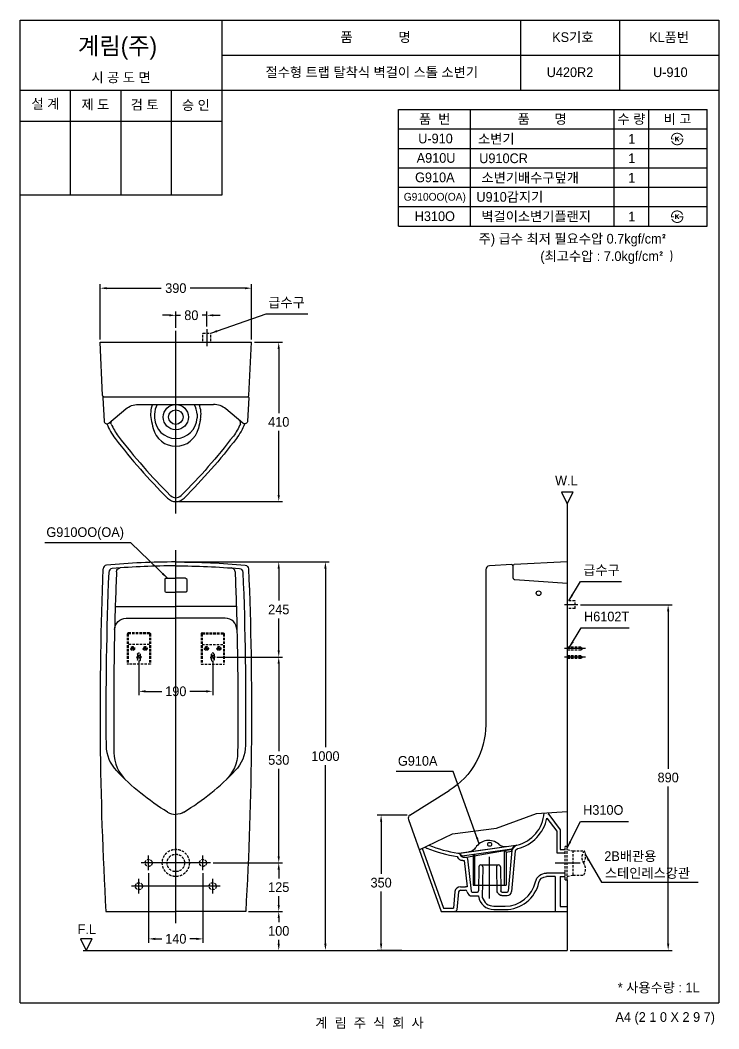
# Model space of a CAD drawing. Header units: millimetres. Extents: x 0 to 1800, y -67 to 2530.
import ezdxf
from ezdxf.enums import TextEntityAlignment as Align
from ezdxf.lldxf.tags import DXFTag

# ---------------------------------------------------------------- set-up
doc = ezdxf.new("R2010")
doc.units = ezdxf.units.MM
doc.linetypes.add('DASHED2', pattern=[9.525, 6.35, -3.175])
for name, color, linetype in [('TEXT', 7, 'Continuous'), ('내부선 및 부속', 4, 'Continuous'), ('도각라인', 255, 'Continuous'), ('외형선', 3, 'Continuous'), ('점선', 6, 'DASHED2'), ('중심선', 1, 'DASHED'), ('치수선', 7, 'Continuous')]:
    doc.layers.add(name, color=color, linetype=linetype)
doc.styles.add('____', font='')
doc.styles.add('타이틀', font='H2GTRM.TTF', dxfattribs={"height": 25})
doc.styles.get('____').set_extended_font_data('굴림')
tags = doc.linetypes.add('DASHDOT', pattern=[70, 31, -13, 13, -13]).pattern_tags.tags
tags[10:11] = [DXFTag(74, 4), DXFTag(75, 0), DXFTag(340, '0'), DXFTag(46, 0.0), DXFTag(50, 0.0), DXFTag(44, 0.0), DXFTag(45, 0.0)]
tags[8:9] = [DXFTag(74, 4), DXFTag(75, 0), DXFTag(340, '0'), DXFTag(46, 0.0), DXFTag(50, 0.0), DXFTag(44, 0.0), DXFTag(45, 0.0)]
tags[6:7] = [DXFTag(74, 4), DXFTag(75, 0), DXFTag(340, '0'), DXFTag(46, 0.0), DXFTag(50, 0.0), DXFTag(44, 0.0), DXFTag(45, 0.0)]
tags[4:5] = [DXFTag(74, 4), DXFTag(75, 0), DXFTag(340, '0'), DXFTag(46, 0.0), DXFTag(50, 0.0), DXFTag(44, 0.0), DXFTag(45, 0.0)]
tags = doc.linetypes.add('DASHED', pattern=[25.72, 12.86, -12.86]).pattern_tags.tags
tags[6:7] = [DXFTag(74, 4), DXFTag(75, 0), DXFTag(340, '0'), DXFTag(46, 0.0), DXFTag(50, 0.0), DXFTag(44, 0.0), DXFTag(45, 0.0)]
tags[4:5] = [DXFTag(74, 4), DXFTag(75, 0), DXFTag(340, '0'), DXFTag(46, 0.0), DXFTag(50, 0.0), DXFTag(44, 0.0), DXFTag(45, 0.0)]
doc.dimstyles.new('MSADIM', dxfattribs={"dimtxt": 33, "dimasz": 17, "dimexe": 10, "dimexo": 7.5, "dimgap": 10, "dimtad": 0, "dimtih": 1, "dimtoh": 1, "dimdec": 0, "dimzin": 1, "dimdsep": 46, "dimtxsty": '____', "dimcen": 11.25, "dimadec": 0, "dimazin": 0, "dimtfac": 1, "dimtdec": 0, "dimtix": 1, "dimtmove": 0, "dimatfit": 3, "dimfxl": 0, "dimtolj": 1, "dimtzin": 1, "dimarcsym": 0})

# ---------------------------------------------------------------- blocks, each defined once
blk = doc.blocks.new('*D2')
at = {"layer": '치수선', "color": 0, "linetype": 'Continuous', "lineweight": -2}
for p, q in [((384, 1770.2), (367, 1770.2)), ((401, 1737.8), (401, 1780.2)), ((401, 1770.2), (413.3, 1770.2)), ((481, 1770.2), (468.6, 1770.2)), ((481, 1741.7), (481, 1780.2)), ((498, 1770.2), (515, 1770.2))]:
    blk.add_line(p, q, dxfattribs=at)
at = {"layer": '치수선', "color": 0, "linetype": 'Continuous'}
for points in [[(384, 1773), (384, 1767.3), (401, 1770.2)], [(498, 1773), (498, 1767.3), (481, 1770.2)]]:
    blk.add_solid(points, dxfattribs=at)
at = {"layer": '치수선', "color": 0, "linetype": 'Continuous', "insert": (441, 1770.2), "char_height": 25, "attachment_point": 5, "style": '____'}
blk.add_mtext('\\A1;80', dxfattribs=at)
blk = doc.blocks.new('*D3')
at = {"layer": '치수선', "color": 0, "linetype": 'Continuous', "lineweight": -2}
for p, q in [((206, 1708.1), (206, 1849.9)), ((596, 1708.1), (596, 1849.9)), ((223, 1839.9), (363.7, 1839.9)), ((579, 1839.9), (438.2, 1839.9))]:
    blk.add_line(p, q, dxfattribs=at)
at = {"layer": '치수선', "color": 0, "linetype": 'Continuous'}
for points in [[(223, 1842.7), (223, 1837.1), (206, 1839.9)], [(579, 1842.7), (579, 1837.1), (596, 1839.9)]]:
    blk.add_solid(points, dxfattribs=at)
at = {"layer": '치수선', "color": 0, "linetype": 'Continuous', "insert": (401, 1839.9), "char_height": 25, "attachment_point": 5, "style": '____'}
blk.add_mtext('\\A1;390', dxfattribs=at)
blk = doc.blocks.new('*D4')
at = {"layer": '치수선', "color": 0, "linetype": 'Continuous', "lineweight": -2}
for p, q in [((603.5, 1700.6), (676.2, 1700.6)), ((666.2, 1683.6), (666.2, 1518.5)), ((666.2, 1307.6), (666.2, 1472.8)), ((408.5, 1290.6), (676.2, 1290.6))]:
    blk.add_line(p, q, dxfattribs=at)
at = {"layer": '치수선', "color": 0, "linetype": 'Continuous'}
for points in [[(663.3, 1683.6), (669, 1683.6), (666.2, 1700.6)], [(663.3, 1307.6), (669, 1307.6), (666.2, 1290.6)]]:
    blk.add_solid(points, dxfattribs=at)
at = {"layer": '치수선', "color": 0, "linetype": 'Continuous', "insert": (666.2, 1495.6), "char_height": 25, "attachment_point": 5, "style": '____'}
blk.add_mtext('\\A1;410', dxfattribs=at)
blk = doc.blocks.new('*D5')
at = {"layer": '치수선', "color": 0, "linetype": 'Continuous', "lineweight": -2}
for p, q in [((408.5, 1135.1), (676.2, 1135.1)), ((666.2, 1118.1), (666.2, 1035.5)), ((666.2, 907.3), (666.2, 989.8)), ((506.5, 890.3), (676.2, 890.3))]:
    blk.add_line(p, q, dxfattribs=at)
at = {"layer": '치수선', "color": 0, "linetype": 'Continuous'}
for points in [[(663.3, 1118.1), (669, 1118.1), (666.2, 1135.1)], [(663.3, 907.3), (669, 907.3), (666.2, 890.3)]]:
    blk.add_solid(points, dxfattribs=at)
at = {"layer": '치수선', "color": 0, "linetype": 'Continuous', "insert": (666.2, 1012.7), "char_height": 25, "attachment_point": 5, "style": '____'}
blk.add_mtext('\\A1;245', dxfattribs=at)
blk = doc.blocks.new('*D6')
at = {"layer": '치수선', "color": 0, "linetype": 'Continuous', "lineweight": -2}
for p, q in [((306, 879.8), (306, 792)), ((496, 879.8), (496, 792)), ((323, 802), (365, 802)), ((479, 802), (436.9, 802))]:
    blk.add_line(p, q, dxfattribs=at)
at = {"layer": '치수선', "color": 0, "linetype": 'Continuous'}
for points in [[(323, 804.8), (323, 799.1), (306, 802)], [(479, 804.8), (479, 799.1), (496, 802)]]:
    blk.add_solid(points, dxfattribs=at)
at = {"layer": '치수선', "color": 0, "linetype": 'Continuous', "insert": (401, 802), "char_height": 25, "attachment_point": 5, "style": '____'}
blk.add_mtext('\\A1;190', dxfattribs=at)
blk = doc.blocks.new('*D7')
at = {"layer": '치수선', "color": 0, "linetype": 'Continuous', "lineweight": -2}
for p, q in [((506.5, 890.3), (676.2, 890.3)), ((666.2, 873.3), (666.2, 648.1)), ((666.2, 377.3), (666.2, 602.5)), ((497.5, 360.3), (676.2, 360.3))]:
    blk.add_line(p, q, dxfattribs=at)
at = {"layer": '치수선', "color": 0, "linetype": 'Continuous'}
for points in [[(663.3, 873.3), (669, 873.3), (666.2, 890.3)], [(663.3, 377.3), (669, 377.3), (666.2, 360.3)]]:
    blk.add_solid(points, dxfattribs=at)
at = {"layer": '치수선', "color": 0, "linetype": 'Continuous', "insert": (666.2, 625.3), "char_height": 25, "attachment_point": 5, "style": '____'}
blk.add_mtext('\\A1;530', dxfattribs=at)
blk = doc.blocks.new('*D8')
at = {"layer": '치수선', "color": 0, "linetype": 'Continuous', "lineweight": -2}
for p, q in [((497.5, 360.3), (676.2, 360.3)), ((666.2, 343.3), (666.2, 320.5)), ((666.2, 252.1), (666.2, 274.8)), ((588.5, 235.1), (676.2, 235.1))]:
    blk.add_line(p, q, dxfattribs=at)
at = {"layer": '치수선', "color": 0, "linetype": 'Continuous'}
for points in [[(663.3, 343.3), (669, 343.3), (666.2, 360.3)], [(663.3, 252.1), (669, 252.1), (666.2, 235.1)]]:
    blk.add_solid(points, dxfattribs=at)
at = {"layer": '치수선', "color": 0, "linetype": 'Continuous', "insert": (666.2, 297.7), "char_height": 25, "attachment_point": 5, "style": '____'}
blk.add_mtext('\\A1;125', dxfattribs=at)
blk = doc.blocks.new('*D9')
at = {"layer": '치수선', "color": 0, "linetype": 'Continuous', "lineweight": -2}
for p, q in [((588.5, 235.1), (676.2, 235.1)), ((666.2, 218.1), (666.2, 207.9)), ((666.2, 152.1), (666.2, 162.2)), ((654.8, 135.1), (676.2, 135.1))]:
    blk.add_line(p, q, dxfattribs=at)
at = {"layer": '치수선', "color": 0, "linetype": 'Continuous'}
for points in [[(663.3, 218.1), (669, 218.1), (666.2, 235.1)], [(663.3, 152.1), (669, 152.1), (666.2, 135.1)]]:
    blk.add_solid(points, dxfattribs=at)
at = {"layer": '치수선', "color": 0, "linetype": 'Continuous', "insert": (666.2, 185.1), "char_height": 25, "attachment_point": 5, "style": '____'}
blk.add_mtext('\\A1;100', dxfattribs=at)
blk = doc.blocks.new('*D10')
at = {"layer": '치수선', "color": 0, "linetype": 'Continuous', "lineweight": -2}
for p, q in [((331, 333.8), (331, 154.7)), ((471, 333.8), (471, 154.7)), ((348, 164.7), (365, 164.7)), ((454, 164.7), (436.9, 164.7))]:
    blk.add_line(p, q, dxfattribs=at)
at = {"layer": '치수선', "color": 0, "linetype": 'Continuous'}
for points in [[(348, 167.5), (348, 161.8), (331, 164.7)], [(454, 167.5), (454, 161.8), (471, 164.7)]]:
    blk.add_solid(points, dxfattribs=at)
at = {"layer": '치수선', "color": 0, "linetype": 'Continuous', "insert": (401, 164.7), "char_height": 25, "attachment_point": 5, "style": '____'}
blk.add_mtext('\\A1;140', dxfattribs=at)
blk = doc.blocks.new('*D11')
at = {"layer": '치수선', "color": 0, "linetype": 'Continuous', "lineweight": -2}
for p, q in [((408.5, 1135.1), (796.4, 1135.1)), ((786.4, 1118.1), (786.4, 657.9)), ((786.4, 152.1), (786.4, 612.2)), ((712.5, 135.1), (796.4, 135.1))]:
    blk.add_line(p, q, dxfattribs=at)
at = {"layer": '치수선', "color": 0, "linetype": 'Continuous'}
for points in [[(783.6, 1118.1), (789.3, 1118.1), (786.4, 1135.1)], [(783.6, 152.1), (789.3, 152.1), (786.4, 135.1)]]:
    blk.add_solid(points, dxfattribs=at)
at = {"layer": '치수선', "color": 0, "linetype": 'Continuous', "insert": (786.4, 635.1), "char_height": 25, "attachment_point": 5, "style": '____'}
blk.add_mtext('\\A1;1000', dxfattribs=at)
blk = doc.blocks.new('*D12')
at = {"layer": '치수선', "color": 0, "linetype": 'Continuous', "lineweight": -2}
for p, q in [((996.7, 483.5), (919.9, 483.5)), ((929.9, 466.5), (929.9, 332.1)), ((929.9, 152.1), (929.9, 286.5)), ((983.4, 135.1), (919.9, 135.1))]:
    blk.add_line(p, q, dxfattribs=at)
at = {"layer": '치수선', "color": 0, "linetype": 'Continuous'}
for points in [[(927.1, 466.5), (932.8, 466.5), (929.9, 483.5)], [(927.1, 152.1), (932.8, 152.1), (929.9, 135.1)]]:
    blk.add_solid(points, dxfattribs=at)
at = {"layer": '치수선', "color": 0, "linetype": 'Continuous', "insert": (929.9, 309.3), "char_height": 25, "attachment_point": 5, "style": '____'}
blk.add_mtext('\\A1;350', dxfattribs=at)
blk = doc.blocks.new('*D1')
at = {"layer": '치수선', "color": 0, "linetype": 'Continuous', "lineweight": -2}
for p, q in [((1443.8, 1024.9), (1679.4, 1024.9)), ((1669.4, 1007.9), (1669.4, 602.8)), ((1669.4, 152.1), (1669.4, 557.1)), ((1417, 135.1), (1679.4, 135.1))]:
    blk.add_line(p, q, dxfattribs=at)
at = {"layer": '치수선', "color": 0, "linetype": 'Continuous'}
for points in [[(1666.6, 1007.9), (1672.3, 1007.9), (1669.4, 1024.9)], [(1666.6, 152.1), (1672.3, 152.1), (1669.4, 135.1)]]:
    blk.add_solid(points, dxfattribs=at)
at = {"layer": '치수선', "color": 0, "linetype": 'Continuous', "insert": (1669.4, 580), "char_height": 25, "attachment_point": 5, "style": '____'}
blk.add_mtext('\\A1;890', dxfattribs=at)

msp = doc.modelspace()

# ---------------------------------------------------------------- hatches: boundary and pattern name
at = {"layer": 'TEXT'}
for points in [[(1676.6, 2222.8), (1676.6, 2223.2), (1676.6, 2223.6), (1676.5, 2224), (1676.6, 2224.4), (1676.6, 2224.8), (1676.6, 2225.2), (1676.6, 2225.6), (1676.7, 2226), (1676.7, 2226.4), (1676.8, 2226.8), (1676.8, 2227.2), (1676.9, 2227.6), (1677, 2228), (1677.1, 2228.4), (1677.2, 2228.8), (1677.3, 2229.1), (1677.4, 2229.5), (1677.5, 2229.9), (1677.7, 2230.3), (1677.8, 2230.6), (1678, 2231), (1678.1, 2231.4), (1678.3, 2231.7), (1678.5, 2232.1), (1678.7, 2232.4), (1678.9, 2232.7), (1679.1, 2233.1), (1679.3, 2233.4), (1679.5, 2233.7), (1679.7, 2234), (1680, 2234.3), (1680.5, 2234.9), (1680.8, 2235.2), (1681, 2235.5), (1681.3, 2235.8), (1681.6, 2236.1), (1681.9, 2236.4), (1682.2, 2236.6), (1682.5, 2236.9), (1682.8, 2237.1), (1683.2, 2237.4), (1683.5, 2237.6), (1683.8, 2237.8), (1684.2, 2238), (1684.5, 2238.2), (1684.9, 2238.4), (1685.2, 2238.6), (1685.7, 2238.7), (1686.1, 2238.9), (1686.5, 2239.1), (1686.9, 2239.2), (1687.3, 2239.4), (1687.8, 2239.5), (1688.2, 2239.6), (1688.6, 2239.7), (1689.1, 2239.8), (1689.5, 2239.9), (1690, 2239.9), (1690.5, 2240), (1691, 2240), (1691.4, 2240.1), (1691.9, 2240.1), (1692.4, 2240.1), (1693.2, 2240.1), (1693.6, 2240.1), (1693.9, 2240), (1694.3, 2240), (1694.7, 2240), (1695, 2239.9), (1695.4, 2239.9), (1695.7, 2239.8), (1696.1, 2239.7), (1696.4, 2239.7), (1696.8, 2239.6), (1697.1, 2239.5), (1697.4, 2239.4), (1697.8, 2239.3), (1698.1, 2239.2), (1698.4, 2239.1), (1698.7, 2239), (1699, 2238.9), (1699.4, 2238.7), (1699.7, 2238.6), (1700, 2238.5), (1700.3, 2238.3), (1700.6, 2238.2), (1700.8, 2238), (1701.1, 2237.8), (1701.4, 2237.7), (1701.7, 2237.5), (1702, 2237.3), (1702.2, 2237.1), (1702.5, 2236.9), (1702.8, 2236.7), (1703.2, 2236.4), (1703.6, 2236), (1704, 2235.6), (1704.4, 2235.2), (1704.8, 2234.8), (1705.1, 2234.4), (1705.5, 2234), (1705.8, 2233.6), (1706.1, 2233.1), (1706.4, 2232.6), (1706.7, 2232.2), (1707, 2231.7), (1707.3, 2231.1), (1707.5, 2230.6), (1707.8, 2230.1), (1708, 2229.5), (1708, 2229.5), (1704.9, 2229.5), (1704.9, 2229.5), (1704.8, 2229.7), (1704.8, 2229.9), (1704.7, 2230.1), (1704.6, 2230.2), (1704.6, 2230.4), (1704.5, 2230.6), (1704.4, 2230.7), (1704.3, 2230.9), (1704.2, 2231.1), (1704.1, 2231.2), (1704, 2231.4), (1703.9, 2231.6), (1703.8, 2231.7), (1703.7, 2231.9), (1703.6, 2232.1), (1703.5, 2232.2), (1703.3, 2232.4), (1703.2, 2232.6), (1702.9, 2232.9), (1702.7, 2233.2), (1702.4, 2233.5), (1702.1, 2233.8), (1701.7, 2234.1), (1701.4, 2234.4), (1701, 2234.7), (1700.8, 2234.9), (1700.6, 2235.1), (1700.3, 2235.2), (1700.1, 2235.4), (1699.9, 2235.5), (1699.6, 2235.7), (1699.4, 2235.8), (1699.1, 2236), (1698.9, 2236.1), (1698.6, 2236.2), (1698.4, 2236.4), (1698.1, 2236.5), (1697.9, 2236.6), (1697.6, 2236.7), (1697.4, 2236.8), (1697.1, 2236.9), (1696.8, 2237), (1696.6, 2237), (1696.3, 2237.1), (1696.1, 2237.2), (1695.8, 2237.3), (1695.5, 2237.3), (1695.2, 2237.4), (1695, 2237.4), (1694.7, 2237.5), (1694.4, 2237.5), (1694.1, 2237.5), (1693.8, 2237.6), (1693.6, 2237.6), (1693.3, 2237.6), (1693, 2237.6), (1692.7, 2237.6), (1692.3, 2237.6), (1692, 2237.6), (1691.7, 2237.6), (1691.3, 2237.5), (1691, 2237.5), (1690.7, 2237.5), (1690.3, 2237.4), (1690, 2237.4), (1689.7, 2237.3), (1689.4, 2237.3), (1689.1, 2237.2), (1688.8, 2237.1), (1688.5, 2237), (1688.2, 2237), (1687.9, 2236.9), (1687.6, 2236.8), (1687.3, 2236.7), (1687, 2236.5), (1686.7, 2236.4), (1686.5, 2236.3), (1686.2, 2236.2), (1685.9, 2236), (1685.6, 2235.9), (1685.4, 2235.7), (1685.1, 2235.6), (1684.9, 2235.4), (1684.6, 2235.2), (1684.4, 2235), (1684.1, 2234.9), (1683.9, 2234.7), (1683.7, 2234.5), (1683.4, 2234.3), (1683.2, 2234), (1683, 2233.8), (1682.7, 2233.6), (1682.5, 2233.4), (1682.3, 2233.1), (1682.1, 2232.9), (1681.9, 2232.6), (1681.7, 2232.4), (1681.6, 2232.1), (1681.4, 2231.9), (1681.2, 2231.6), (1681.1, 2231.4), (1680.9, 2231.1), (1680.8, 2230.8), (1680.6, 2230.5), (1680.5, 2230.3), (1680.4, 2230), (1680.3, 2229.7), (1680.2, 2229.4), (1680, 2229.1), (1680, 2228.8), (1679.9, 2228.5), (1679.8, 2228.2), (1679.7, 2227.8), (1679.6, 2227.5), (1679.6, 2227.2), (1679.5, 2226.9), (1679.5, 2226.5), (1679.4, 2226.2), (1679.4, 2225.8), (1679.4, 2225.5), (1679.3, 2225.1), (1679.3, 2225.1), (1684.5, 2225.1), (1684.5, 2225.1), (1684.5, 2225.1), (1684.5, 2222.8), (1684.5, 2222.8), (1684.5, 2222.8), (1676.6, 2222.8)], [(1708.7, 2225.1), (1708.8, 2224.7), (1708.7, 2224.3), (1708.7, 2223.8), (1708.7, 2223.4), (1708.7, 2223), (1708.6, 2222.5), (1708.6, 2222.1), (1708.5, 2221.7), (1708.5, 2221.3), (1708.4, 2220.9), (1708.3, 2220.4), (1708.2, 2220), (1708.1, 2219.6), (1708, 2219.2), (1707.8, 2218.8), (1707.7, 2218.4), (1707.6, 2218), (1707.4, 2217.6), (1707.3, 2217.3), (1707.1, 2216.9), (1706.9, 2216.5), (1706.7, 2216.2), (1706.6, 2215.8), (1706.4, 2215.5), (1706.2, 2215.1), (1705.9, 2214.8), (1705.7, 2214.5), (1705.5, 2214.2), (1705.3, 2213.8), (1705, 2213.5), (1704.8, 2213.2), (1704.5, 2212.9), (1704.2, 2212.6), (1704, 2212.4), (1703.7, 2212.1), (1703.4, 2211.8), (1703.1, 2211.6), (1702.8, 2211.3), (1702.5, 2211.1), (1702.2, 2210.8), (1701.9, 2210.6), (1701.6, 2210.4), (1701.2, 2210.2), (1700.9, 2210), (1700.6, 2209.8), (1700.2, 2209.6), (1699.9, 2209.4), (1699.5, 2209.3), (1699.2, 2209.1), (1698.8, 2209), (1698.4, 2208.8), (1698, 2208.7), (1697.7, 2208.6), (1697.3, 2208.5), (1696.9, 2208.4), (1696.5, 2208.3), (1696.1, 2208.2), (1695.7, 2208.1), (1695.3, 2208.1), (1694.9, 2208), (1694.5, 2208), (1694.1, 2208), (1693.7, 2207.9), (1693.3, 2207.9), (1692.6, 2207.9), (1692, 2208), (1691.3, 2208), (1690.7, 2208.1), (1690.1, 2208.2), (1689.8, 2208.2), (1689.5, 2208.3), (1689.2, 2208.3), (1688.9, 2208.4), (1688.6, 2208.5), (1688.3, 2208.6), (1688, 2208.6), (1687.7, 2208.7), (1687.4, 2208.8), (1687.1, 2208.9), (1686.8, 2209), (1686.6, 2209.1), (1686.3, 2209.2), (1686, 2209.4), (1685.7, 2209.5), (1685.5, 2209.6), (1685.2, 2209.7), (1684.9, 2209.9), (1684.7, 2210), (1684.4, 2210.2), (1684.1, 2210.3), (1683.6, 2210.7), (1683.4, 2210.8), (1683.1, 2211), (1682.8, 2211.2), (1682.6, 2211.4), (1682.4, 2211.6), (1682.1, 2211.8), (1681.9, 2212), (1681.6, 2212.2), (1681.4, 2212.5), (1681.2, 2212.7), (1681, 2212.9), (1680.8, 2213.1), (1680.5, 2213.4), (1680.3, 2213.6), (1680.1, 2213.9), (1679.9, 2214.1), (1679.7, 2214.4), (1679.6, 2214.6), (1679.4, 2214.9), (1679.2, 2215.2), (1679, 2215.5), (1678.8, 2215.7), (1678.7, 2216), (1678.5, 2216.3), (1678.3, 2216.6), (1678.2, 2216.9), (1678, 2217.2), (1677.8, 2217.8), (1677.5, 2218.5), (1677.5, 2218.5), (1680.4, 2218.5), (1680.4, 2218.5), (1680.7, 2218.1), (1680.9, 2217.6), (1681.1, 2217.2), (1681.4, 2216.9), (1681.6, 2216.5), (1681.9, 2216.1), (1682.1, 2215.8), (1682.4, 2215.4), (1682.7, 2215.1), (1682.9, 2214.8), (1683.2, 2214.5), (1683.5, 2214.2), (1683.8, 2213.9), (1684.1, 2213.6), (1684.4, 2213.3), (1684.7, 2213.1), (1684.9, 2212.9), (1685.2, 2212.7), (1685.4, 2212.6), (1685.6, 2212.4), (1685.9, 2212.3), (1686.1, 2212.1), (1686.3, 2212), (1686.6, 2211.9), (1686.8, 2211.7), (1687.1, 2211.6), (1687.3, 2211.5), (1687.6, 2211.4), (1687.9, 2211.3), (1688.1, 2211.2), (1688.4, 2211.1), (1688.7, 2211), (1688.9, 2211), (1689.2, 2210.9), (1689.5, 2210.8), (1689.8, 2210.8), (1690, 2210.7), (1690.3, 2210.7), (1690.6, 2210.6), (1690.9, 2210.6), (1691.2, 2210.6), (1691.5, 2210.5), (1691.8, 2210.5), (1692.1, 2210.5), (1692.4, 2210.5), (1692.7, 2210.5), (1693, 2210.5), (1693.9, 2210.5), (1694.1, 2210.6), (1694.4, 2210.6), (1694.7, 2210.6), (1694.9, 2210.6), (1695.2, 2210.7), (1695.5, 2210.7), (1695.7, 2210.8), (1696, 2210.8), (1696.3, 2210.9), (1696.5, 2210.9), (1696.8, 2211), (1697, 2211.1), (1697.3, 2211.2), (1697.5, 2211.2), (1697.8, 2211.3), (1698, 2211.4), (1698.3, 2211.5), (1698.5, 2211.6), (1698.8, 2211.8), (1699, 2211.9), (1699.2, 2212), (1699.5, 2212.1), (1699.7, 2212.3), (1699.9, 2212.4), (1700.2, 2212.6), (1700.4, 2212.7), (1700.6, 2212.9), (1700.9, 2213), (1701.1, 2213.2), (1701.3, 2213.4), (1701.6, 2213.6), (1701.8, 2213.8), (1702, 2214), (1702.3, 2214.3), (1702.5, 2214.5), (1702.7, 2214.8), (1702.9, 2215), (1703.2, 2215.3), (1703.3, 2215.5), (1703.5, 2215.8), (1703.7, 2216), (1703.9, 2216.3), (1704.1, 2216.6), (1704.2, 2216.9), (1704.4, 2217.2), (1704.5, 2217.4), (1704.7, 2217.7), (1704.8, 2218), (1704.9, 2218.3), (1705.1, 2218.7), (1705.2, 2219), (1705.3, 2219.3), (1705.4, 2219.6), (1705.5, 2220), (1705.6, 2220.3), (1705.6, 2220.6), (1705.7, 2221), (1705.8, 2221.3), (1705.8, 2221.7), (1705.9, 2222.1), (1705.9, 2222.4), (1705.9, 2222.8), (1705.9, 2222.8), (1698.5, 2222.8), (1698.5, 2222.8), (1698.5, 2222.8), (1698.5, 2225.1), (1698.5, 2225.1), (1698.5, 2225.1), (1708.7, 2225.1)], [(1690.3, 2225.8), (1695.1, 2230.2), (1699, 2230.2), (1693.6, 2225.2), (1698.7, 2217.7), (1695.3, 2217.7), (1691.7, 2223.4), (1690.3, 2222.2), (1690.3, 2217.7), (1687.4, 2217.7), (1687.4, 2230.3), (1690.3, 2230.3)], [(1676.6, 2022.8), (1676.6, 2023.2), (1676.6, 2023.6), (1676.5, 2024), (1676.6, 2024.4), (1676.6, 2024.8), (1676.6, 2025.2), (1676.6, 2025.6), (1676.7, 2026), (1676.7, 2026.4), (1676.8, 2026.8), (1676.8, 2027.2), (1676.9, 2027.6), (1677, 2028), (1677.1, 2028.4), (1677.2, 2028.8), (1677.3, 2029.1), (1677.4, 2029.5), (1677.5, 2029.9), (1677.7, 2030.3), (1677.8, 2030.6), (1678, 2031), (1678.1, 2031.4), (1678.3, 2031.7), (1678.5, 2032.1), (1678.7, 2032.4), (1678.9, 2032.7), (1679.1, 2033.1), (1679.3, 2033.4), (1679.5, 2033.7), (1679.7, 2034), (1680, 2034.3), (1680.5, 2034.9), (1680.8, 2035.2), (1681, 2035.5), (1681.3, 2035.8), (1681.6, 2036.1), (1681.9, 2036.4), (1682.2, 2036.6), (1682.5, 2036.9), (1682.8, 2037.1), (1683.2, 2037.4), (1683.5, 2037.6), (1683.8, 2037.8), (1684.2, 2038), (1684.5, 2038.2), (1684.9, 2038.4), (1685.2, 2038.6), (1685.7, 2038.7), (1686.1, 2038.9), (1686.5, 2039.1), (1686.9, 2039.2), (1687.3, 2039.4), (1687.8, 2039.5), (1688.2, 2039.6), (1688.6, 2039.7), (1689.1, 2039.8), (1689.5, 2039.9), (1690, 2039.9), (1690.5, 2040), (1691, 2040), (1691.4, 2040.1), (1691.9, 2040.1), (1692.4, 2040.1), (1693.2, 2040.1), (1693.6, 2040.1), (1693.9, 2040), (1694.3, 2040), (1694.7, 2040), (1695, 2039.9), (1695.4, 2039.9), (1695.7, 2039.8), (1696.1, 2039.7), (1696.4, 2039.7), (1696.8, 2039.6), (1697.1, 2039.5), (1697.4, 2039.4), (1697.8, 2039.3), (1698.1, 2039.2), (1698.4, 2039.1), (1698.7, 2039), (1699, 2038.9), (1699.4, 2038.7), (1699.7, 2038.6), (1700, 2038.5), (1700.3, 2038.3), (1700.6, 2038.2), (1700.8, 2038), (1701.1, 2037.8), (1701.4, 2037.7), (1701.7, 2037.5), (1702, 2037.3), (1702.2, 2037.1), (1702.5, 2036.9), (1702.8, 2036.7), (1703.2, 2036.4), (1703.6, 2036), (1704, 2035.6), (1704.4, 2035.2), (1704.8, 2034.8), (1705.1, 2034.4), (1705.5, 2034), (1705.8, 2033.6), (1706.1, 2033.1), (1706.4, 2032.6), (1706.7, 2032.2), (1707, 2031.7), (1707.3, 2031.1), (1707.5, 2030.6), (1707.8, 2030.1), (1708, 2029.5), (1708, 2029.5), (1704.9, 2029.5), (1704.9, 2029.5), (1704.8, 2029.7), (1704.8, 2029.9), (1704.7, 2030.1), (1704.6, 2030.2), (1704.6, 2030.4), (1704.5, 2030.6), (1704.4, 2030.7), (1704.3, 2030.9), (1704.2, 2031.1), (1704.1, 2031.2), (1704, 2031.4), (1703.9, 2031.6), (1703.8, 2031.7), (1703.7, 2031.9), (1703.6, 2032.1), (1703.5, 2032.2), (1703.3, 2032.4), (1703.2, 2032.6), (1702.9, 2032.9), (1702.7, 2033.2), (1702.4, 2033.5), (1702.1, 2033.8), (1701.7, 2034.1), (1701.4, 2034.4), (1701, 2034.7), (1700.8, 2034.9), (1700.6, 2035.1), (1700.3, 2035.2), (1700.1, 2035.4), (1699.9, 2035.5), (1699.6, 2035.7), (1699.4, 2035.8), (1699.1, 2036), (1698.9, 2036.1), (1698.6, 2036.2), (1698.4, 2036.4), (1698.1, 2036.5), (1697.9, 2036.6), (1697.6, 2036.7), (1697.4, 2036.8), (1697.1, 2036.9), (1696.8, 2037), (1696.6, 2037), (1696.3, 2037.1), (1696.1, 2037.2), (1695.8, 2037.3), (1695.5, 2037.3), (1695.2, 2037.4), (1695, 2037.4), (1694.7, 2037.5), (1694.4, 2037.5), (1694.1, 2037.5), (1693.8, 2037.6), (1693.6, 2037.6), (1693.3, 2037.6), (1693, 2037.6), (1692.7, 2037.6), (1692.3, 2037.6), (1692, 2037.6), (1691.7, 2037.6), (1691.3, 2037.5), (1691, 2037.5), (1690.7, 2037.5), (1690.3, 2037.4), (1690, 2037.4), (1689.7, 2037.3), (1689.4, 2037.3), (1689.1, 2037.2), (1688.8, 2037.1), (1688.5, 2037), (1688.2, 2037), (1687.9, 2036.9), (1687.6, 2036.8), (1687.3, 2036.7), (1687, 2036.5), (1686.7, 2036.4), (1686.5, 2036.3), (1686.2, 2036.2), (1685.9, 2036), (1685.6, 2035.9), (1685.4, 2035.7), (1685.1, 2035.6), (1684.9, 2035.4), (1684.6, 2035.2), (1684.4, 2035), (1684.1, 2034.9), (1683.9, 2034.7), (1683.7, 2034.5), (1683.4, 2034.3), (1683.2, 2034), (1683, 2033.8), (1682.7, 2033.6), (1682.5, 2033.4), (1682.3, 2033.1), (1682.1, 2032.9), (1681.9, 2032.6), (1681.7, 2032.4), (1681.6, 2032.1), (1681.4, 2031.9), (1681.2, 2031.6), (1681.1, 2031.4), (1680.9, 2031.1), (1680.8, 2030.8), (1680.6, 2030.5), (1680.5, 2030.3), (1680.4, 2030), (1680.3, 2029.7), (1680.2, 2029.4), (1680, 2029.1), (1680, 2028.8), (1679.9, 2028.5), (1679.8, 2028.2), (1679.7, 2027.8), (1679.6, 2027.5), (1679.6, 2027.2), (1679.5, 2026.9), (1679.5, 2026.5), (1679.4, 2026.2), (1679.4, 2025.8), (1679.4, 2025.5), (1679.3, 2025.1), (1679.3, 2025.1), (1684.5, 2025.1), (1684.5, 2025.1), (1684.5, 2025.1), (1684.5, 2022.8), (1684.5, 2022.8), (1684.5, 2022.8), (1676.6, 2022.8)], [(1690.3, 2025.8), (1695.1, 2030.2), (1699, 2030.2), (1693.6, 2025.2), (1698.7, 2017.7), (1695.3, 2017.7), (1691.7, 2023.4), (1690.3, 2022.2), (1690.3, 2017.7), (1687.4, 2017.7), (1687.4, 2030.3), (1690.3, 2030.3)], [(1708.7, 2025.1), (1708.8, 2024.7), (1708.7, 2024.3), (1708.7, 2023.8), (1708.7, 2023.4), (1708.7, 2023), (1708.6, 2022.5), (1708.6, 2022.1), (1708.5, 2021.7), (1708.5, 2021.3), (1708.4, 2020.9), (1708.3, 2020.4), (1708.2, 2020), (1708.1, 2019.6), (1708, 2019.2), (1707.8, 2018.8), (1707.7, 2018.4), (1707.6, 2018), (1707.4, 2017.6), (1707.3, 2017.3), (1707.1, 2016.9), (1706.9, 2016.5), (1706.7, 2016.2), (1706.6, 2015.8), (1706.4, 2015.5), (1706.2, 2015.1), (1705.9, 2014.8), (1705.7, 2014.5), (1705.5, 2014.2), (1705.3, 2013.8), (1705, 2013.5), (1704.8, 2013.2), (1704.5, 2012.9), (1704.2, 2012.6), (1704, 2012.4), (1703.7, 2012.1), (1703.4, 2011.8), (1703.1, 2011.6), (1702.8, 2011.3), (1702.5, 2011.1), (1702.2, 2010.8), (1701.9, 2010.6), (1701.6, 2010.4), (1701.2, 2010.2), (1700.9, 2010), (1700.6, 2009.8), (1700.2, 2009.6), (1699.9, 2009.4), (1699.5, 2009.3), (1699.2, 2009.1), (1698.8, 2009), (1698.4, 2008.8), (1698, 2008.7), (1697.7, 2008.6), (1697.3, 2008.5), (1696.9, 2008.4), (1696.5, 2008.3), (1696.1, 2008.2), (1695.7, 2008.1), (1695.3, 2008.1), (1694.9, 2008), (1694.5, 2008), (1694.1, 2008), (1693.7, 2007.9), (1693.3, 2007.9), (1692.6, 2007.9), (1692, 2008), (1691.3, 2008), (1690.7, 2008.1), (1690.1, 2008.2), (1689.8, 2008.2), (1689.5, 2008.3), (1689.2, 2008.3), (1688.9, 2008.4), (1688.6, 2008.5), (1688.3, 2008.6), (1688, 2008.6), (1687.7, 2008.7), (1687.4, 2008.8), (1687.1, 2008.9), (1686.8, 2009), (1686.6, 2009.1), (1686.3, 2009.2), (1686, 2009.4), (1685.7, 2009.5), (1685.5, 2009.6), (1685.2, 2009.7), (1684.9, 2009.9), (1684.7, 2010), (1684.4, 2010.2), (1684.1, 2010.3), (1683.6, 2010.7), (1683.4, 2010.8), (1683.1, 2011), (1682.8, 2011.2), (1682.6, 2011.4), (1682.4, 2011.6), (1682.1, 2011.8), (1681.9, 2012), (1681.6, 2012.2), (1681.4, 2012.5), (1681.2, 2012.7), (1681, 2012.9), (1680.8, 2013.1), (1680.5, 2013.4), (1680.3, 2013.6), (1680.1, 2013.9), (1679.9, 2014.1), (1679.7, 2014.4), (1679.6, 2014.6), (1679.4, 2014.9), (1679.2, 2015.2), (1679, 2015.5), (1678.8, 2015.7), (1678.7, 2016), (1678.5, 2016.3), (1678.3, 2016.6), (1678.2, 2016.9), (1678, 2017.2), (1677.8, 2017.8), (1677.5, 2018.5), (1677.5, 2018.5), (1680.4, 2018.5), (1680.4, 2018.5), (1680.7, 2018.1), (1680.9, 2017.6), (1681.1, 2017.2), (1681.4, 2016.9), (1681.6, 2016.5), (1681.9, 2016.1), (1682.1, 2015.8), (1682.4, 2015.4), (1682.7, 2015.1), (1682.9, 2014.8), (1683.2, 2014.5), (1683.5, 2014.2), (1683.8, 2013.9), (1684.1, 2013.6), (1684.4, 2013.3), (1684.7, 2013.1), (1684.9, 2012.9), (1685.2, 2012.7), (1685.4, 2012.6), (1685.6, 2012.4), (1685.9, 2012.3), (1686.1, 2012.1), (1686.3, 2012), (1686.6, 2011.9), (1686.8, 2011.7), (1687.1, 2011.6), (1687.3, 2011.5), (1687.6, 2011.4), (1687.9, 2011.3), (1688.1, 2011.2), (1688.4, 2011.1), (1688.7, 2011), (1688.9, 2011), (1689.2, 2010.9), (1689.5, 2010.8), (1689.8, 2010.8), (1690, 2010.7), (1690.3, 2010.7), (1690.6, 2010.6), (1690.9, 2010.6), (1691.2, 2010.6), (1691.5, 2010.5), (1691.8, 2010.5), (1692.1, 2010.5), (1692.4, 2010.5), (1692.7, 2010.5), (1693, 2010.5), (1693.9, 2010.5), (1694.1, 2010.6), (1694.4, 2010.6), (1694.7, 2010.6), (1694.9, 2010.6), (1695.2, 2010.7), (1695.5, 2010.7), (1695.7, 2010.8), (1696, 2010.8), (1696.3, 2010.9), (1696.5, 2010.9), (1696.8, 2011), (1697, 2011.1), (1697.3, 2011.2), (1697.5, 2011.2), (1697.8, 2011.3), (1698, 2011.4), (1698.3, 2011.5), (1698.5, 2011.6), (1698.8, 2011.8), (1699, 2011.9), (1699.2, 2012), (1699.5, 2012.1), (1699.7, 2012.3), (1699.9, 2012.4), (1700.2, 2012.6), (1700.4, 2012.7), (1700.6, 2012.9), (1700.9, 2013), (1701.1, 2013.2), (1701.3, 2013.4), (1701.6, 2013.6), (1701.8, 2013.8), (1702, 2014), (1702.3, 2014.3), (1702.5, 2014.5), (1702.7, 2014.8), (1702.9, 2015), (1703.2, 2015.3), (1703.3, 2015.5), (1703.5, 2015.8), (1703.7, 2016), (1703.9, 2016.3), (1704.1, 2016.6), (1704.2, 2016.9), (1704.4, 2017.2), (1704.5, 2017.4), (1704.7, 2017.7), (1704.8, 2018), (1704.9, 2018.3), (1705.1, 2018.7), (1705.2, 2019), (1705.3, 2019.3), (1705.4, 2019.6), (1705.5, 2020), (1705.6, 2020.3), (1705.6, 2020.6), (1705.7, 2021), (1705.8, 2021.3), (1705.8, 2021.7), (1705.9, 2022.1), (1705.9, 2022.4), (1705.9, 2022.8), (1705.9, 2022.8), (1698.5, 2022.8), (1698.5, 2022.8), (1698.5, 2022.8), (1698.5, 2025.1), (1698.5, 2025.1), (1698.5, 2025.1), (1708.7, 2025.1)]]:
    msp.add_hatch(color=256, dxfattribs=at).paths.add_polyline_path(points, flags=0)

# ---------------------------------------------------------------- linework, layer by layer
at = {"layer": '내부선 및 부속', "linetype": 'Continuous'}
for p, q in [((215.7, 1560.6), (586.2, 1560.6)), ((1269.5, 1125.5), (1269.5, 1094.7)), ((376, 1093.1), (401, 1093.1)), ((426, 1093.1), (401, 1093.1)), ((373, 1090.1), (373, 1060.1)), ((429, 1090.1), (429, 1060.1)), ((1274.2, 1089.7), (1409.5, 1080.1)), ((376, 1057.1), (401, 1057.1)), ((426, 1057.1), (401, 1057.1)), ((245, 1020.1), (401, 1020.1)), ((556.9, 1020.1), (401, 1020.1)), ((1227.1, 449.8), (1330.6, 487.8)), ((1330.6, 487.8), (1409.5, 492.5)), ((1357.2, 475.9), (1382.5, 442.1)), ((1361.6, 485.1), (1391.5, 445.1)), ((1113.6, 434.9), (1227.1, 449.8)), ((1382.5, 442.1), (1382.5, 386.1)), ((1391.5, 445.1), (1391.5, 395.1)), ((1027.7, 394.2), (1113.6, 434.9)), ((1035.9, 398.1), (1090.9, 244.1)), ((1277.4, 405.1), (1130.3, 384.8)), ((1132.9, 385), (1270.9, 405)), ((1139, 378.1), (1267, 396.6)), ((1267.6, 395.2), (1149.6, 374.6)), ((1248, 303.1), (1248, 393.9)), ((1252, 388.1), (1250, 394.1)), ((1252, 388.1), (1266, 390.1)), ((1266.8, 392.2), (1257.3, 287.8)), ((1275.7, 391), (1266.2, 287)), ((1275.8, 403.9), (1269.1, 397.1)), ((1281.6, 396.9), (1275.7, 391)), ((1391.5, 395.1), (1404.5, 395.1)), ((1126.1, 376.7), (1127.6, 373.8)), ((1132.4, 383.3), (1139, 378.1)), ((1133.9, 381.2), (1135.6, 377.8)), ((1140.1, 375.1), (1147.5, 375.1)), ((1140.1, 366.1), (1144, 366.1)), ((1144, 366.1), (1151.5, 298.3)), ((1152.5, 370.6), (1161.7, 287.7)), ((1167, 381), (1167, 303.1)), ((1171, 303.1), (1171, 382.7)), ((1209.5, 268.5), (1209.5, 376.2)), ((1252, 388.1), (1252, 303.1)), ((1382.5, 386.1), (1404.5, 386.1)), ((1181.9, 350.1), (1180.9, 288)), ((1186.9, 355.1), (1232.1, 355.1)), ((1191.9, 350), (1190.6, 271.4)), ((1227.1, 350), (1228.2, 285.1)), ((1237.1, 350.1), (1238.1, 288)), ((1404.5, 334.1), (1355.9, 334.1)), ((1378.5, 325.1), (1355.9, 325.1)), ((1378.5, 325.1), (1378.5, 309.1)), ((1391.5, 325.1), (1404.5, 325.1)), ((1391.5, 325.1), (1391.5, 248.1)), ((1120.1, 286.3), (1116.3, 244.1)), ((1134.1, 299.1), (1147, 299.1)), ((1134.1, 290.1), (1147, 290.1)), ((1167, 303.1), (1181.2, 303.1)), ((1181.2, 303.1), (1237.9, 303.1)), ((1237.9, 303.1), (1252, 303.1)), ((1378.5, 309.1), (1378.5, 235.1)), ((1129.1, 285.5), (1124.9, 239.6)), ((1164.7, 285.1), (1177.9, 285.1)), ((1164.7, 275.1), (1180.7, 275.1)), ((1180.7, 275.1), (1180.8, 274.4)), ((1228.2, 285.1), (1229.5, 285.1)), ((1241.1, 285.1), (1254.3, 285.1)), ((1241.1, 276.1), (1254.3, 276.1)), ((1090.9, 244.1), (1116.3, 244.1)), ((1220.4, 249.1), (1249.1, 249.1)), ((1220.4, 240.1), (1249.1, 240.1)), ((1391.5, 248.1), (1409.5, 248.1))]:
    msp.add_line(p, q, dxfattribs=at)
at = {"layer": '내부선 및 부속', "linetype": 'Continuous', "flags": 128}
for points in [[(455.9, 1515.2, -0.018182), (455.9, 1506.1)], [(234.6, 1490.2, -0.331437), (236.8, 1499.5)], [(464.5, 1502.1, -0.007437), (459.2, 1478.9)], [(567.3, 1490.2, -0.061523), (549.2, 1459.2)], [(549.2, 1459.2, -0.034384), (415, 1306.4)], [(248.2, 1110.1, -0.380576), (257.4, 1119.6)], [(401, 1125.1, -0.021613), (564.7, 1118)], [(564.7, 1118, -0.377601), (573.8, 1108.4)], [(426, 1093.1, -0.414214), (429, 1090.1)], [(553.7, 1110.1, -0.004211), (558.5, 960.8, -0.004211)], [(573.8, 1108.4, -0.012546), (580.5, 662.6)], [(429, 1060.1, -0.414214), (426, 1057.1)], [(580.5, 662.6, -0.190914), (554.1, 597.8)], [(1173.5, 399.6, -0.217506), (1156, 388.4)], [(1270.9, 405, -0.61633), (1271.9, 403.6)], [(1140.1, 366.1, -0.284079), (1127.6, 373.8)], [(1127.8, 385.6, -0.248183), (1133.9, 381.2)], [(1140.1, 375.1, -0.284079), (1135.6, 377.8)], [(1147.5, 375.1, -0.382162), (1152.5, 370.6)], [(1165.9, 381.9, -0.457025), (1167, 381)], [(1327.6, 311.5, -0.349587), (1355.9, 334.1)], [(1336.4, 309.5, -0.349587), (1355.9, 325.1)], [(1241.1, 285.1, -0.409341), (1238.1, 288)], [(1241.1, 276.1, -0.341999), (1229.5, 285.1)], [(1124.9, 239.6, -0.387902), (1119.9, 235.1)]]:
    msp.add_lwpolyline(points, format="xyb", dxfattribs=at)
at = {"layer": '내부선 및 부속', "linetype": 'Continuous'}
for centre, radius in [((401, 1508.1), 32.5), ((401, 1508.1), 18.7), ((1335.6, 1054.6), 6), ((1209.5, 408.1), 5)]:
    msp.add_circle(centre, radius, dxfattribs=at)
for centre, radius, start, end in [((401, 1515.6), 65, 157.3801, 191.986), ((401, 1513.2), 55, 150.0279, 177.9167), ((401, 1513.2), 55, 2.0833, 29.9721), ((401, 1515.6), 65, 348.014, 22.6199), ((471, 1510.6), 125, 177.9167, 182.0833), ((369.3, 1548.1), 146.6, 203.259, 217.3413), ((1119.9, 1668.3), 800, 191.986, 193.6903), ((401, 1508.1), 55, 182.0833, 357.9167), ((559.9, 1493.4), 8, 336.741, 50.0894), ((1429.3, 2356.8), 1479.9, 217.3413, 225.2184), ((401, 1493.1), 60, 193.6903, 346.3097), ((401, 1320.6), 20, 227.0028, 312.9972), ((238.1, 1108), 10, 94.9526, 177.6989), ((401, -771.2), 1896.3, 90, 94.9526), ((543.7, 1109.6), 10, 2.3169, 85.6594), ((9107.5, 751.6), 8886.6, 177.69885, 180.57396), ((9107.5, 751.6), 8866.6, 177.68309, 178.64828), ((376, 1090.1), 3, 90, 180), ((1274.5, 1094.7), 5, 180, 265.9144), ((376, 1060.1), 3, 180, 270), ((316.4, 663.5), 95, 180.574, 223.8079), ((1258.2, 495.4), 91.9, 283.4935, 355.948), ((1258.2, 495.4), 100.9, 283.4935, 348.8584), ((1258.2, 495.4), 103.9, 354.2894, 356.814), ((1207.2, 378.1), 40, 49.162, 147.3306), ((1074.2, 458.9), 65.8, 241.1983, 246.6512), ((1166.6, 673), 299, 246.6512, 262.2166), ((1166.6, 673), 290, 246.9259, 262.318), ((1249.7, 427.2), 25, 229.162, 278.2463), ((1130, 457.5), 151.8, 333.6447, 339.2533), ((1274.7, 391.4), 8, 135, 174.8056), ((1239.5, 421.1), 36.8, 318.3824, 331.6561), ((1281.5, 398.2), 8, 103.4935, 135), ((1133, 384.1), 1, 98.2462, 231.7681), ((1186.9, 350.1), 5, 359.0452, 179.0452), ((1232.1, 350.1), 5, 0.9548, 180.9549), ((1134.1, 285.1), 14, 90, 174.8056), ((1134.1, 285.1), 5, 90, 174.8056), ((1147, 285.1), 14, 71.0946, 90), ((1147, 285.1), 5, 9.5941, 90), ((1164.7, 288.1), 13, 189.5941, 270), ((1164.7, 288.1), 3, 186.3402, 270), ((1177.9, 288.1), 3, 270, 359.0452), ((1249.1, 329.5), 80.5, 270, 347.0758), ((1249.1, 329.5), 89.5, 270, 347.0758), ((1254.3, 288.1), 3, 270, 354.8056), ((1254.3, 288.1), 12, 270, 354.8056), ((1220.4, 280.1), 40, 188.1301, 270), ((1220.4, 280.1), 31, 196.3116, 270)]:
    msp.add_arc(centre, radius, start, end, dxfattribs=at)
at = {"layer": '도각라인', "color": 7}
for p, q in [((0, 0), (0, 2530)), ((0, 2530), (1800, 2530)), ((520, 2080), (520, 2530)), ((1290, 2350), (1290, 2530)), ((1545, 2350), (1545, 2530)), ((1800, 2530), (1800, 0)), ((520, 2440), (1800, 2440)), ((0, 2350), (1800, 2350)), ((130, 2080), (130, 2350)), ((260, 2080), (260, 2350)), ((390, 2080), (390, 2350)), ((975, 2300), (1770, 2300)), ((975, 2000), (975, 2300)), ((1160, 2000), (1160, 2300)), ((1530, 2000), (1530, 2300)), ((1620, 2000), (1620, 2300)), ((1770, 2000), (1770, 2300)), ((0, 2270), (520, 2270)), ((975, 2250), (1770, 2250)), ((975, 2200), (1770, 2200)), ((975, 2150), (1770, 2150)), ((0, 2080), (520, 2080)), ((975, 2100), (1770, 2100)), ((975, 2050), (1770, 2050)), ((975, 2000), (1770, 2000)), ((0, 0), (1800, 0))]:
    msp.add_line(p, q, dxfattribs=at)
at = {"layer": '외형선', "linetype": 'Continuous'}
for p, q in [((206, 1700.6), (596, 1700.6)), ((212.4, 1563.5), (206, 1700.6)), ((589.5, 1563.5), (596, 1700.6)), ((212.7, 1557.5), (216, 1497.7)), ((304.1, 1540.6), (497.8, 1540.6)), ((589.2, 1557.5), (585.9, 1497.7)), ((228.3, 1492.4), (272, 1529)), ((573.6, 1492.4), (529.9, 1529)), ((1424.5, 1315.1), (1394.5, 1315.1)), ((1394.5, 1315.1), (1409.5, 1285.1)), ((1409.5, 1285.1), (1424.5, 1315.1)), ((1409.5, 1285.1), (1409.5, 403.1)), ((1266.3, 1128.2), (1208.9, 1125)), ((1409.5, 1135.1), (1272.4, 1128.5)), ((1199.5, 1115.1), (1199.5, 716.2)), ((273.4, 990.1), (401, 990.1)), ((528.5, 990.1), (401, 990.1)), ((1004.2, 483.5), (1105.2, 546.4)), ((1000.1, 471.7), (1084.5, 235.1)), ((1409.5, 317.1), (1409.5, 135.1)), ((221, 235.1), (401, 235.1)), ((581, 235.1), (401, 235.1)), ((1084.5, 235.1), (1409.5, 235.1)), ((185.1, 165.1), (155.1, 165.1)), ((155.1, 165.1), (170.1, 135.1)), ((170.1, 135.1), (185.1, 165.1)), ((162.4, 135.1), (1409.5, 135.1))]:
    msp.add_line(p, q, dxfattribs=at)
at = {"layer": '외형선', "linetype": 'Continuous', "flags": 128}
for points in [[(586.2, 1560.6, -0.428043), (589.2, 1557.5)], [(272, 1529, -0.175925), (304.1, 1540.6)], [(578.3, 1490.6, -0.069046), (557.1, 1453.1)], [(585.9, 1497.8, -0.620138), (573.6, 1492.4)], [(557.1, 1453.1, -0.034384), (422.1, 1299.3)], [(401, 1135.1, -0.02344), (579.4, 1126.7)], [(579.4, 1126.7, -0.375255), (588.4, 1117.1)], [(588.4, 1117.1, -0.024789), (581, 235.1)], [(1266.4, 1128.2, -0.428204), (1269.5, 1125.3)], [(1269.5, 1125.5, -0.40036), (1272.4, 1128.5)], [(243.4, 960.8, -0.40732), (273.4, 990.1)], [(558.5, 960.8, -0.00892), (560.3, 644.4)], [(1199.5, 716.2, -0.259126), (1105.2, 546.4)], [(560.3, 644.4, -0.204145), (528.7, 572.7)], [(379.9, 491, -0.063357), (247.8, 597.8)], [(422, 491, -0.139166), (401, 485.1)]]:
    msp.add_lwpolyline(points, format="xyb", dxfattribs=at)
at = {"layer": '외형선', "linetype": 'Continuous'}
for centre, radius, start, end in [((215.4, 1563.6), 3, 183.733, 270), ((215.7, 1557.6), 3, 90, 183.143), ((586.5, 1563.6), 3, 270, 357.3079), ((497.8, 1490.6), 50, 50.0894, 90), ((223.5, 1498.1), 7.5, 183.1419, 309.9106), ((369.3, 1548.1), 156.6, 201.5422, 217.3413), ((1429.3, 2356.8), 1489.9, 217.3413, 225.2184), ((401, 1320.6), 30, 225.2184, 314.7816), ((9107.5, 751.6), 8901.6, 177.64652, 183.32668), ((223.5, 1116.7), 10, 95.3711, 177.6465), ((401, -771.2), 1906.3, 90, 95.3711), ((1209.5, 1115.1), 10, 92.7232, 180.0017), ((528.5, 960.1), 30, 1.3517, 90), ((9107.5, 751.6), 8866.6, 178.64828, 180.6925), ((341.6, 645.7), 100, 180.6925, 226.8448), ((68.5, 1063.6), 672.9, 301.691, 316.1921), ((401, 525.1), 40, 238.309, 270), ((1009.5, 475.1), 10, 121.892, 199.6333)]:
    msp.add_arc(centre, radius, start, end, dxfattribs=at)
at = {"layer": '점선'}
for p, q in [((471, 1703.9), (471, 1723.9)), ((471, 1723.9), (491, 1723.9)), ((491, 1703.9), (491, 1723.9)), ((1429.5, 1034.9), (1409.5, 1034.9)), ((1429.5, 1014.9), (1409.5, 1014.9)), ((1429.5, 1014.9), (1429.5, 1034.9)), ((276, 949.3), (276, 872.3)), ((278.5, 949.3), (278.5, 872.3)), ((333, 952.3), (279, 952.3)), ((333, 949.8), (279, 949.8)), ((333.5, 949.3), (333.5, 872.3)), ((336, 949.3), (336, 872.3)), ((466, 949.3), (466, 872.3)), ((468.5, 949.3), (468.5, 872.3)), ((469, 952.3), (523, 952.3)), ((469, 949.8), (523, 949.8)), ((523.5, 949.3), (523.5, 872.3)), ((526, 949.3), (526, 872.3)), ((333.5, 922.3), (278.5, 922.3)), ((468.5, 922.3), (523.5, 922.3)), ((1444.5, 915.4), (1409.5, 915.4)), ((1444.5, 915.4), (1449.5, 911.9)), ((1449.5, 911.9), (1444.5, 908.4)), ((302.5, 897.3), (302.5, 883.3)), ((309.5, 897.3), (309.5, 883.3)), ((492.5, 897.3), (492.5, 883.3)), ((499.5, 897.3), (499.5, 883.3)), ((1444.5, 908.4), (1409.5, 908.4)), ((1444.5, 893.4), (1409.5, 893.4)), ((1444.5, 886.4), (1409.5, 886.4)), ((1444.5, 893.4), (1449.5, 889.9)), ((1449.5, 889.9), (1444.5, 886.4)), ((336, 872.3), (276, 872.3)), ((466, 872.3), (526, 872.3)), ((1404.5, 317.1), (1404.5, 403.1)), ((1404.5, 403.1), (1409.5, 403.1)), ((1409.5, 317.1), (1409.5, 403.1)), ((1409.5, 395.1), (1424.5, 391.1)), ((1424.5, 329.1), (1424.5, 391.1)), ((1424.5, 391.1), (1453.8, 391.1)), ((1404.5, 317.1), (1409.5, 317.1)), ((1409.5, 325.1), (1424.5, 329.1)), ((1424.5, 329.1), (1452, 329.1))]:
    msp.add_line(p, q, dxfattribs=at)
at = {"layer": '점선', "flags": 128}
for points in [[(333, 952.3, -0.414214), (336, 949.3)], [(333, 949.8, -0.414214), (333.5, 949.3)], [(523, 952.3, -0.414214), (526, 949.3)], [(523, 949.8, -0.414214), (523.5, 949.3)], [(302.5, 897.3, -1), (309.5, 897.3)], [(309.5, 883.3, -1), (302.5, 883.3)]]:
    msp.add_lwpolyline(points, format="xyb", dxfattribs=at)
at = {"layer": '점선'}
for centre, radius in [((290, 912.3), 5), ((290, 912.3), 3.5), ((322, 912.3), 5), ((322, 912.3), 3.5), ((480, 912.3), 5), ((480, 912.3), 3.5), ((512, 912.3), 5), ((512, 912.3), 3.5), ((306, 890.3), 5), ((496, 890.3), 5), ((401, 360.3), 35), ((331, 360.3), 9), ((401, 360.3), 22.5), ((471, 360.3), 9), ((306, 300.3), 9), ((496, 300.3), 9)]:
    msp.add_circle(centre, radius, dxfattribs=at)
for centre, radius, start, end in [((279, 949.3), 3, 90, 180), ((279, 949.3), 0.5, 90, 180), ((469, 949.3), 3, 90, 180), ((469, 949.3), 0.5, 90, 180), ((496, 897.3), 3.5, 0, 180), ((496, 883.3), 3.5, 180, 0), ((1471.5, 374.3), 24.4, 136.5379, 213.8822), ((1424.7, 377.4), 32.1, 327.1903, 25.1018), ((1428.4, 344.3), 28.1, 327.1476, 35.6288)]:
    msp.add_arc(centre, radius, start, end, dxfattribs=at)
at = {"layer": '중심선', "linetype": 'DASHDOT'}
for p, q in [((401, 1260.2), (401, 1730.3)), ((481, 1734.2), (481, 1690.8)), ((401, 205.1), (401, 1165.5)), ((1436.3, 1024.9), (1402, 1024.9)), ((290, 912.3), (287, 912.3)), ((290, 912.3), (290, 915.3)), ((290, 912.3), (290, 909.3)), ((290, 912.3), (293, 912.3)), ((322, 912.3), (319, 912.3)), ((322, 912.3), (322, 915.3)), ((322, 912.3), (322, 909.3)), ((322, 912.3), (325, 912.3)), ((480, 912.3), (477, 912.3)), ((480, 912.3), (480, 915.3)), ((480, 912.3), (480, 909.3)), ((480, 912.3), (483, 912.3)), ((512, 912.3), (509, 912.3)), ((512, 912.3), (512, 915.3)), ((512, 912.3), (515, 912.3)), ((512, 912.3), (512, 909.3)), ((1456.4, 911.9), (1402, 911.9)), ((306, 890.3), (303, 890.3)), ((306, 890.3), (306, 893.3)), ((306, 890.3), (306, 887.3)), ((306, 890.3), (309, 890.3)), ((496, 890.3), (493, 890.3)), ((496, 890.3), (496, 893.3)), ((496, 890.3), (499, 890.3)), ((496, 890.3), (496, 887.3)), ((1456.4, 889.9), (1402, 889.9)), ((331, 341.3), (331, 379.3)), ((471, 341.3), (471, 379.3)), ((490, 360.3), (312, 360.3)), ((1378.5, 360.1), (1442.5, 360.1)), ((306, 281.3), (306, 319.3)), ((496, 281.3), (496, 319.3)), ((515, 300.3), (287, 300.3))]:
    msp.add_line(p, q, dxfattribs=at)

# ---------------------------------------------------------------- texts
at = {"layer": 'TEXT', "style": '타이틀'}
for s, height, p in [('품             명', 25, (915.7, 2486.4)), ('KS기호', 25, (1423.8, 2486.3)), ('KL품번', 25, (1671.8, 2486.1)), ('시 공 도 면', 25, (259.9, 2382.7)), ('절수형 트랩 탈착식 벽걸이 스톨 소변기', 25, (905.8, 2396)), ('U420R2', 25, (1416.5, 2396)), ('U-910', 25, (1675.1, 2396)), ('설 계', 25, (65, 2314.6)), ('제 도', 25, (193.8, 2312.9)), ('검 토', 25, (320.8, 2312.3)), ('승 인', 25, (452.7, 2311.4)), ('품  번', 25, (1067.9, 2275.7)), ('품       명', 25, (1344.8, 2275.7)), ('수 량', 25, (1574.8, 2275.7)), ('비 고', 25, (1693.6, 2275.7)), ('U-910', 25, (1070, 2225.3)), ('소변기', 25, (1226.7, 2224.4)), ('1', 25, (1575.7, 2224.4)), ('A910U', 25, (1071.5, 2175.3)), ('U910CR', 25, (1245.4, 2174.4)), ('1', 25, (1575.7, 2174.4)), ('G910A', 25, (1068.3, 2125.3)), ('소변기배수구덮개', 25, (1314, 2124.4)), ('1', 25, (1575.7, 2124.4)), ('G910OO(OA)', 20, (1068.3, 2075.3)), ('H310O', 25, (1068.3, 2025.3)), ('벽걸이소변기플랜지', 25, (1329.4, 2024.9)), ('1', 25, (1575.7, 2024.4)), ('* 사용수량 : 1L', 25, (1645, 39.3)), ('계  림  주  식  회  사', 25, (900, -51.7))]:
    msp.add_text(s, height=height, dxfattribs=at).set_placement(p, align=Align.MIDDLE_CENTER)
msp.add_text('계림(주)', height=44, dxfattribs=at).set_placement((148.7, 2441.8))
msp.add_text('U910감지기', height=25, dxfattribs=at).set_placement((1175.4, 2075), align=Align.MIDDLE_LEFT)
for s, p in [('W.L', (1407.2, 1344.8)), ('F.L', (171.6, 189.7))]:
    msp.add_text(s, height=25, dxfattribs=at).set_placement(p, align=Align.MIDDLE)
msp.add_text('A4 (2 1 0 X 2 9 7)', height=25, dxfattribs=at).set_placement((1790, -36.5), align=Align.MIDDLE_RIGHT)
at = {"layer": 'TEXT', "char_height": 25, "attachment_point": 1, "line_spacing_factor": 0.963855, "style": '타이틀'}
for s, insert, width in [('\\A1;주) 급수 최저 필요수압 0.7kgf/cm{\\fISOCPEUR|b0|i0|c0|p34;² }', (1181.3, 1979.8), 571.731), ('\\A1;(최고수압 : 7.0kgf/cm{\\fISOCPEUR|b0|i0|c0|p34;² )}', (1340.1, 1935), 571.731), ('\\A1;급수구', (639.2, 1815.7), 380.447), ('\\A1;G910OO(OA)', (67.6, 1224.4), 380.447), ('\\A1;급수구', (1450.6, 1126.7), 380.447), ('\\A1;H6102T', (1452.7, 1007.2), 380.447), ('\\A1;G910A', (973.2, 635.4), 380.447), ('\\A1;H310O', (1450.5, 509.1), 380.447), ('\\A1;2B배관용', (1504.9, 390.2), 380.447), ('\\A1;스테인레스강관', (1506.4, 346.7), 380.447)]:
    msp.add_mtext(s, dxfattribs=dict(at, insert=insert, width=width))

# ---------------------------------------------------------------- dimensions: what is measured, and where the dimension line sits
at = {"layer": '치수선', "linetype": 'Continuous'}
for base, p1, p2, picture, middle in [((596, 1839.9), (206, 1700.6), (596, 1700.6), '*D3', (401, 1839.9)), ((481, 1770.2), (401, 1730.3), (481, 1734.2), '*D2', (441, 1770.2)), ((496, 802), (306, 887.3), (496, 887.3), '*D6', (401, 802)), ((471, 164.7), (331, 341.3), (471, 341.3), '*D10', (401, 164.7))]:
    dim = msp.add_linear_dim(base=base, p1=p1, p2=p2, dimstyle='MSADIM', override={"dimtxt": 25}, dxfattribs=at)
    dim.commit()
    dim.dimension.update_dxf_attribs({"geometry": picture, "text_midpoint": middle, "dimtype": 160})
for base, p1, p2, picture, middle in [((666.2, 1290.6), (596, 1700.6), (401, 1290.6), '*D4', (666.2, 1495.6)), ((786.4, 135.1), (401, 1135.1), (705, 135.1), '*D11', (786.4, 635.1)), ((1669.4, 135.1), (1436.3, 1024.9), (1409.5, 135.1), '*D1', (1669.4, 580))]:
    dim = msp.add_linear_dim(base=base, p1=p1, p2=p2, angle=90, dimstyle='MSADIM', override={"dimtxt": 25}, dxfattribs=at)
    dim.commit()
    dim.dimension.update_dxf_attribs({"geometry": picture, "text_midpoint": middle, "dimtype": 160})
for base, p1, p2, picture, middle in [((666.2, 890.3), (401, 1135.1), (499, 890.3), '*D5', (666.2, 1012.7)), ((666.2, 360.3), (499, 890.3), (490, 360.3), '*D7', (666.2, 625.3)), ((666.2, 235.1), (490, 360.3), (581, 235.1), '*D8', (666.2, 297.7)), ((666.2, 135.1), (581, 235.1), (647.3, 135.1), '*D9', (666.2, 185.1))]:
    dim = msp.add_linear_dim(base=base, p1=p1, p2=p2, angle=90, dimstyle='MSADIM', override={"dimtxt": 25}, dxfattribs=at)
    dim.commit()
    dim.dimension.update_dxf_attribs({"geometry": picture, "text_midpoint": middle})
dim = msp.add_linear_dim(base=(929.9, 135.1), p1=(1004.2, 483.5), p2=(990.9, 135.1), angle=90, text='350', dimstyle='MSADIM', override={"dimtxt": 25}, dxfattribs=at)
dim.commit()
dim.dimension.update_dxf_attribs({"geometry": '*D12', "text_midpoint": (929.9, 309.3), "dimtype": 160})

# ---------------------------------------------------------------- leaders
for points in [[(491, 1723.9), (633.8, 1773.7), (741.3, 1773.7)], [(379.5, 1093.1), (285, 1184.3), (63.4, 1184.3)], [(1413.2, 1034.9), (1443.4, 1084.7), (1548.9, 1084.7)], [(1415.3, 915.4), (1445.5, 965.2), (1569.2, 965.2)], [(1182.6, 409.6), (1115.7, 595.3), (969.1, 595.3)], [(1409.5, 399.5), (1443.2, 467.1), (1566.9, 467.1)], [(1456.4, 381), (1497.9, 310.3), (1746.7, 310.3)]]:
    msp.add_leader(points, dimstyle='MSADIM', override={"dimtxt": 25}, dxfattribs=at)

doc.saveas('drawing.dxf')
